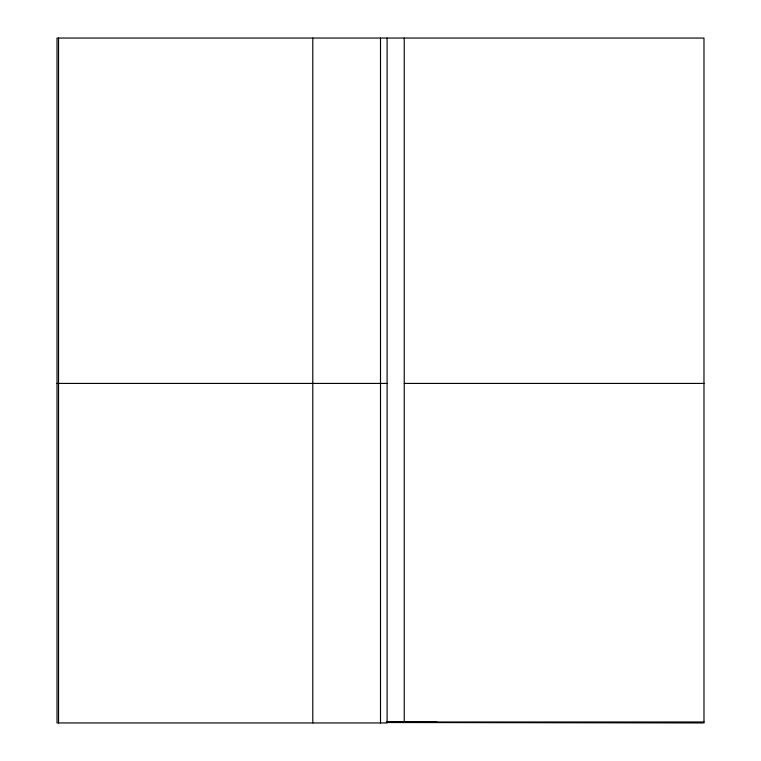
<?xml version="1.0" encoding="UTF-8"?>
<svg xmlns="http://www.w3.org/2000/svg" width="761" height="761" viewBox="0 0 761 761"><rect width="100%" height="100%" fill="white"/><g stroke="black" fill="none" stroke-linecap="round" stroke-linejoin="round"><path stroke-width="1.14" d="M57.018 383.42L312.619 383.42M312.8 383.42L387.092 383.42M404.243 383.42L703.982 383.42M386.474 721.98L703.982 721.98M387.378 722.189L437.033 722.189M386.388 722.522L703.982 722.95L703.982 38.05L57.018 38.05L57.018 722.95L387.092 722.95L387.092 38.05M404.243 38.05L404.243 721.98M380.5 38.05L380.5 722.95M312.79 38.05L312.79 722.95M58.54 38.05L58.54 722.95"/></g></svg>
